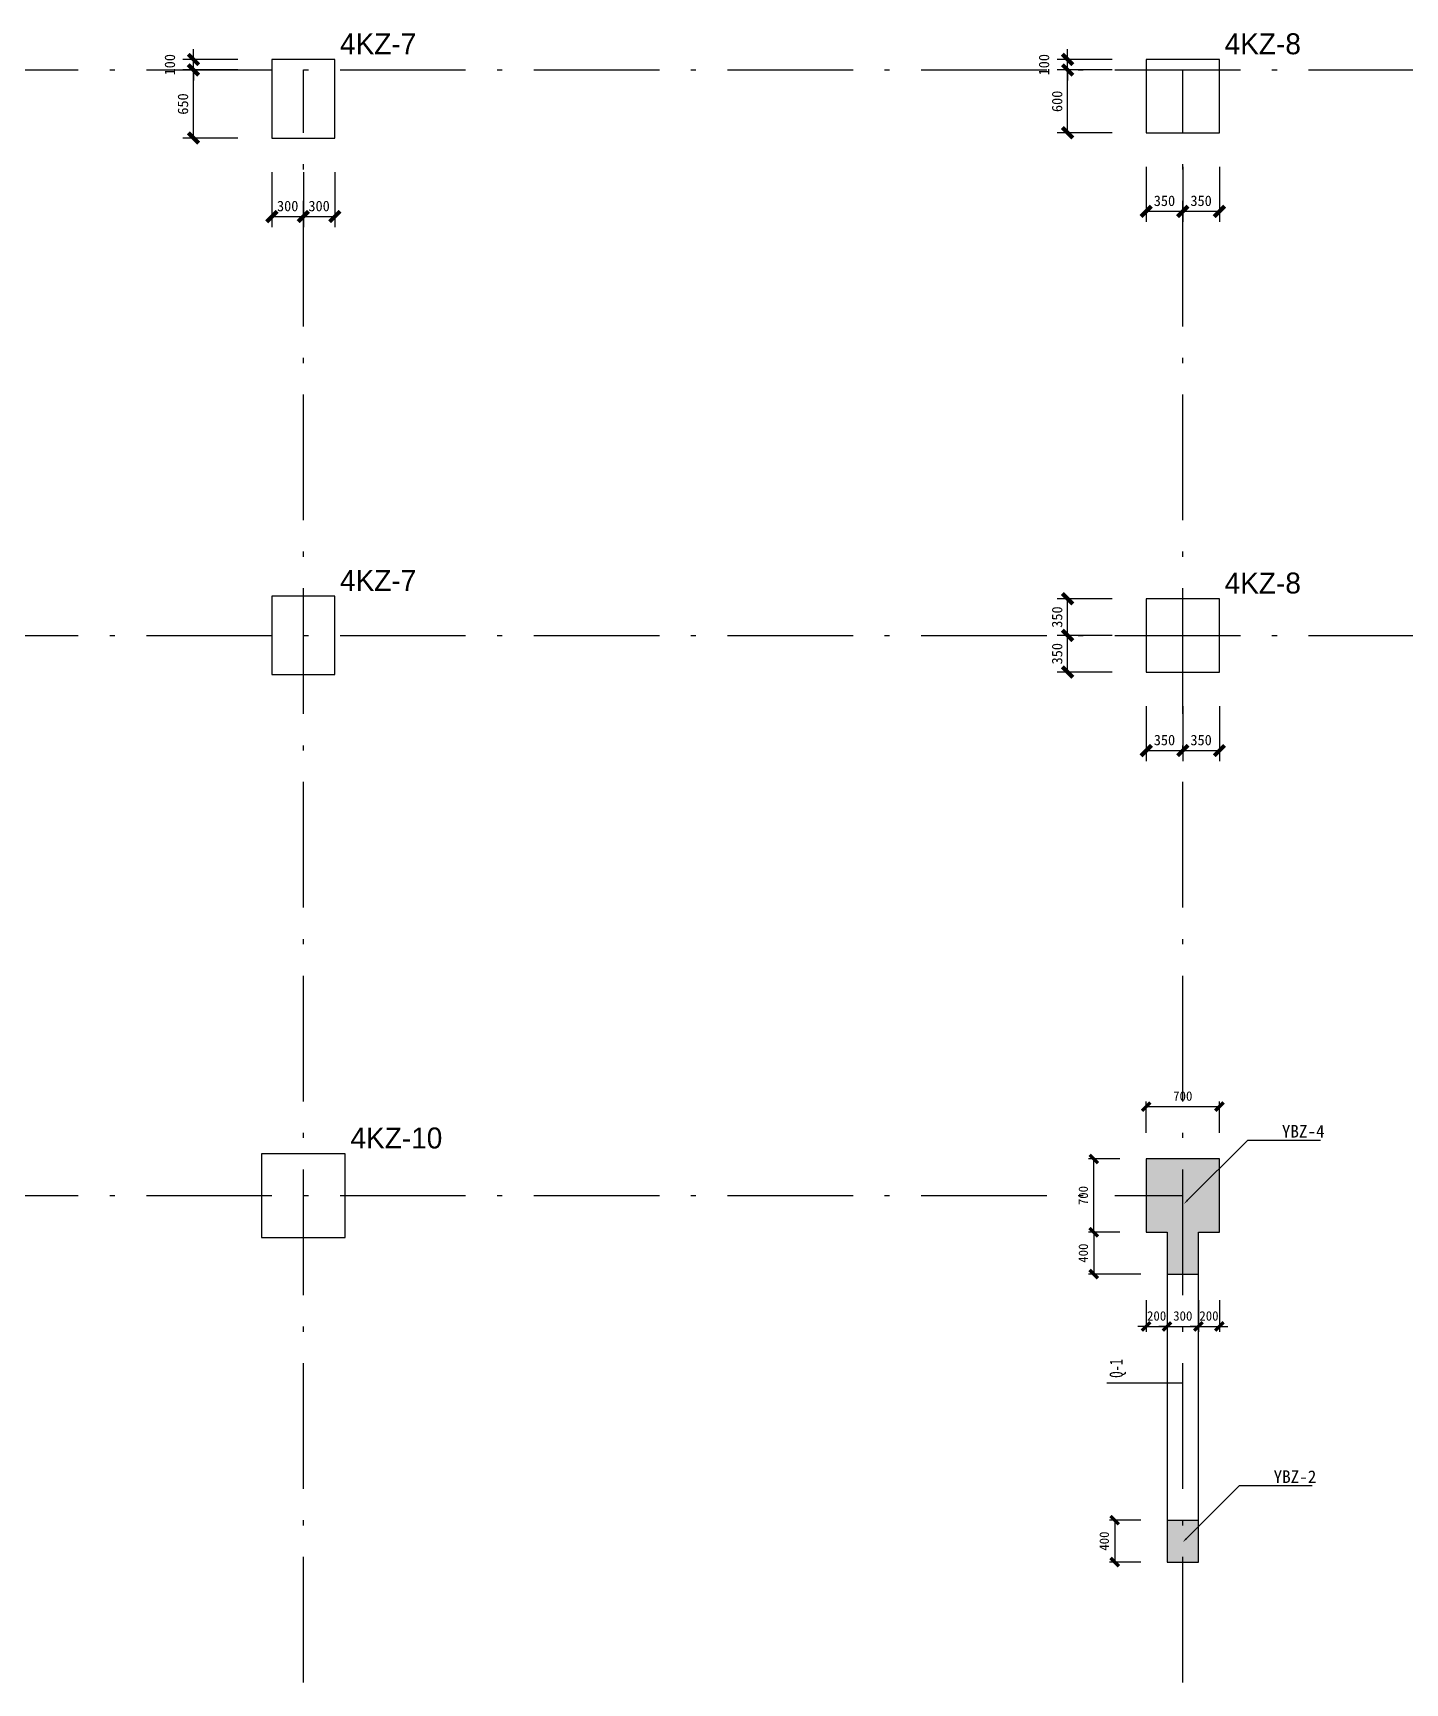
# Model space of a CAD drawing. Header units: millimetres. Extents: x -1141 to 233276, y -20783 to 42059.
# Drawn here: x 17417 to 30523, y 25895 to 41653 of the extents above; entities that cross this region are included whole.
import ezdxf
from ezdxf import colors
from ezdxf.entities.mleader import LeaderData, LeaderLine
from ezdxf.math import Vec2, Vec3

# ---------------------------------------------------------------- set-up
doc = ezdxf.new("R2010")
doc.units = ezdxf.units.MM
doc.header["$PDMODE"] = 35
doc.linetypes.add('线型2', pattern=[1850, 1200, -300, 50, -300])
doc.linetypes.add('线型5', pattern=[3050, 2400, -300, 50, -300])
for name, color, linetype in [('BZ-name', 160, 'Continuous'), ('WALL-Beam', 80, 'Continuous'), ('WALL_INFO', 130, 'Continuous')]:
    doc.layers.add(name, color=color, linetype=linetype)
doc.layers.add('DOTE', color=10, linetype='线型2', plot=False)
for name, color, linetype, lineweight in [('S_Cl', 2, 'Continuous', 25), ('S_ColumDimSect', 84, '线型5', 9), ('S_ColumFocus', 2, 'Continuous', 9), ('S_ConcWall', 3, 'Continuous', 25)]:
    doc.layers.add(name, color=color, linetype=linetype, lineweight=lineweight)
doc.styles.add('xxxx', font='RIF.ttf')
doc.styles.add('宋体', font='')
doc.styles.get('宋体').set_extended_font_data('宋体')
doc.dimstyles.new('DimN_1', dxfattribs={"dimtxt": 125, "dimasz": 100, "dimexe": 250, "dimexo": 0.0625, "dimgap": 50, "dimtad": 1, "dimdec": 0, "dimrnd": 5, "dimzin": 0, "dimdsep": 46, "dimtxsty": '宋体', "dimblk1": 'ARCHTICK', "dimblk2": 'ARCHTICK', "dimsah": 1, "dimcen": 0.09, "dimadec": 0, "dimazin": 0, "dimtfac": 1, "dimtdec": 0, "dimtofl": 0, "dimtmove": 2, "dimatfit": 1, "dimfxl": 1, "dimtolj": 1, "dimtzin": 0, "dimarcsym": 0})
doc.dimstyles.new('ISO-25', dxfattribs={"dimtxt": 2.5, "dimasz": 2.5, "dimexe": 1.25, "dimexo": 0.625, "dimtad": 1, "dimtxsty": 'Standard', "dimcen": 2.5, "dimadec": 0, "dimazin": 0, "dimtfac": 1, "dimtmove": 0, "dimatfit": 3, "dimfxl": 1, "dimarcsym": 0})

# ---------------------------------------------------------------- blocks, each defined once
blk = doc.blocks.new('_ArchTick')
at = {"color": 0, "linetype": 'ByBlock', "const_width": 0.4}
blk.add_lwpolyline([(-0.5, -0.5), (0.5, 0.5)], dxfattribs=at)
blk = doc.blocks.new('*D70')
at = {"layer": 'Defpoints', "color": 0, "transparency": 16777216}
for p in [(18950, 41300), (19700, 41300), (19700, 40650)]:
    blk.add_point(p, dxfattribs=at)
at = {"layer": 'S_ColumDimSect', "color": 0, "lineweight": -2, "transparency": 16777216}
for p, q in [((19375, 41300), (18850, 41300)), ((18950, 40650), (18950, 41300)), ((19375, 40650), (18850, 40650))]:
    blk.add_line(p, q, dxfattribs=at)
at = {"layer": 'S_ColumDimSect', "color": 0, "lineweight": -2, "transparency": 16777216, "xscale": 100, "yscale": 100, "zscale": 100}
for p, rotation in [((18950, 41300), 90), ((18950, 40650), 270)]:
    blk.add_blockref('_ArchTick', p, dxfattribs=dict(at, rotation=rotation))
at = {"layer": 'S_ColumDimSect', "color": 0, "transparency": 16777216, "insert": (18850, 40975), "char_height": 100, "attachment_point": 5, "rotation": 90, "style": '宋体'}
blk.add_mtext('\\A1;650', dxfattribs=at)
blk = doc.blocks.new('*D71')
at = {"layer": 'Defpoints', "color": 0, "transparency": 16777216}
for p in [(18950, 41400), (19700, 41400), (19700, 41300)]:
    blk.add_point(p, dxfattribs=at)
at = {"layer": 'S_ColumDimSect', "color": 0, "lineweight": -2, "transparency": 16777216}
for p, q in [((18950, 41400), (18950, 41500)), ((19375, 41400), (18850, 41400)), ((19375, 41300), (18850, 41300)), ((18950, 41300), (18950, 41400)), ((18950, 41300), (18950, 41200))]:
    blk.add_line(p, q, dxfattribs=at)
at = {"layer": 'S_ColumDimSect', "color": 0, "lineweight": -2, "transparency": 16777216, "xscale": 100, "yscale": 100, "zscale": 100}
for p, rotation in [((18950, 41400), 270), ((18950, 41300), 90)]:
    blk.add_blockref('_ArchTick', p, dxfattribs=dict(at, rotation=rotation))
at = {"layer": 'S_ColumDimSect', "color": 0, "transparency": 16777216, "insert": (18725, 41350), "char_height": 100, "attachment_point": 5, "rotation": 90, "style": '宋体'}
blk.add_mtext('\\A1;100', dxfattribs=at)
blk = doc.blocks.new('*D72')
at = {"layer": 'Defpoints', "color": 0, "transparency": 16777216}
for p in [(19700, 40650), (20000, 40650), (20000, 39900)]:
    blk.add_point(p, dxfattribs=at)
at = {"layer": 'S_ColumDimSect', "color": 0, "lineweight": -2, "transparency": 16777216}
for p, q in [((19700, 40325), (19700, 39800)), ((20000, 40325), (20000, 39800)), ((19700, 39900), (20000, 39900))]:
    blk.add_line(p, q, dxfattribs=at)
at = {"layer": 'S_ColumDimSect', "color": 0, "lineweight": -2, "transparency": 16777216, "xscale": 100, "yscale": 100, "zscale": 100, "rotation": 180}
blk.add_blockref('_ArchTick', (19700, 39900), dxfattribs=at)
at = {"layer": 'S_ColumDimSect', "color": 0, "lineweight": -2, "transparency": 16777216, "xscale": 100, "yscale": 100, "zscale": 100}
blk.add_blockref('_ArchTick', (20000, 39900), dxfattribs=at)
at = {"layer": 'S_ColumDimSect', "color": 0, "transparency": 16777216, "insert": (19850, 40000), "char_height": 100, "attachment_point": 5, "style": '宋体'}
blk.add_mtext('\\A1;300', dxfattribs=at)
blk = doc.blocks.new('*D73')
at = {"layer": 'Defpoints', "color": 0, "transparency": 16777216}
for p in [(20000, 40650), (20300, 40650), (20300, 39900)]:
    blk.add_point(p, dxfattribs=at)
at = {"layer": 'S_ColumDimSect', "color": 0, "lineweight": -2, "transparency": 16777216}
for p, q in [((20000, 40325), (20000, 39800)), ((20300, 40325), (20300, 39800)), ((20000, 39900), (20300, 39900))]:
    blk.add_line(p, q, dxfattribs=at)
at = {"layer": 'S_ColumDimSect', "color": 0, "lineweight": -2, "transparency": 16777216, "xscale": 100, "yscale": 100, "zscale": 100, "rotation": 180}
blk.add_blockref('_ArchTick', (20000, 39900), dxfattribs=at)
at = {"layer": 'S_ColumDimSect', "color": 0, "lineweight": -2, "transparency": 16777216, "xscale": 100, "yscale": 100, "zscale": 100}
blk.add_blockref('_ArchTick', (20300, 39900), dxfattribs=at)
at = {"layer": 'S_ColumDimSect', "color": 0, "transparency": 16777216, "insert": (20150, 40000), "char_height": 100, "attachment_point": 5, "style": '宋体'}
blk.add_mtext('\\A1;300', dxfattribs=at)
blk = doc.blocks.new('*D86')
at = {"layer": 'Defpoints', "color": 0, "transparency": 16777216}
for p in [(27300, 35900), (28050, 35900), (28050, 35550)]:
    blk.add_point(p, dxfattribs=at)
at = {"layer": 'S_ColumDimSect', "color": 0, "lineweight": -2, "transparency": 16777216}
for p, q in [((27725, 35900), (27200, 35900)), ((27300, 35550), (27300, 35900)), ((27725, 35550), (27200, 35550))]:
    blk.add_line(p, q, dxfattribs=at)
at = {"layer": 'S_ColumDimSect', "color": 0, "lineweight": -2, "transparency": 16777216, "xscale": 100, "yscale": 100, "zscale": 100}
for p, rotation in [((27300, 35900), 90), ((27300, 35550), 270)]:
    blk.add_blockref('_ArchTick', p, dxfattribs=dict(at, rotation=rotation))
at = {"layer": 'S_ColumDimSect', "color": 0, "transparency": 16777216, "insert": (27200, 35725), "char_height": 100, "attachment_point": 5, "rotation": 90, "style": '宋体'}
blk.add_mtext('\\A1;350', dxfattribs=at)
blk = doc.blocks.new('*D87')
at = {"layer": 'Defpoints', "color": 0, "transparency": 16777216}
for p in [(27300, 36250), (28050, 36250), (28050, 35900)]:
    blk.add_point(p, dxfattribs=at)
at = {"layer": 'S_ColumDimSect', "color": 0, "lineweight": -2, "transparency": 16777216}
for p, q in [((27725, 36250), (27200, 36250)), ((27300, 35900), (27300, 36250)), ((27725, 35900), (27200, 35900))]:
    blk.add_line(p, q, dxfattribs=at)
at = {"layer": 'S_ColumDimSect', "color": 0, "lineweight": -2, "transparency": 16777216, "xscale": 100, "yscale": 100, "zscale": 100}
for p, rotation in [((27300, 36250), 90), ((27300, 35900), 270)]:
    blk.add_blockref('_ArchTick', p, dxfattribs=dict(at, rotation=rotation))
at = {"layer": 'S_ColumDimSect', "color": 0, "transparency": 16777216, "insert": (27200, 36075), "char_height": 100, "attachment_point": 5, "rotation": 90, "style": '宋体'}
blk.add_mtext('\\A1;350', dxfattribs=at)
blk = doc.blocks.new('*D88')
at = {"layer": 'Defpoints', "color": 0, "transparency": 16777216}
for p in [(28050, 35550), (28400, 35550), (28400, 34800)]:
    blk.add_point(p, dxfattribs=at)
at = {"layer": 'S_ColumDimSect', "color": 0, "lineweight": -2, "transparency": 16777216}
for p, q in [((28050, 35225), (28050, 34700)), ((28400, 35225), (28400, 34700)), ((28050, 34800), (28400, 34800))]:
    blk.add_line(p, q, dxfattribs=at)
at = {"layer": 'S_ColumDimSect', "color": 0, "lineweight": -2, "transparency": 16777216, "xscale": 100, "yscale": 100, "zscale": 100, "rotation": 180}
blk.add_blockref('_ArchTick', (28050, 34800), dxfattribs=at)
at = {"layer": 'S_ColumDimSect', "color": 0, "lineweight": -2, "transparency": 16777216, "xscale": 100, "yscale": 100, "zscale": 100}
blk.add_blockref('_ArchTick', (28400, 34800), dxfattribs=at)
at = {"layer": 'S_ColumDimSect', "color": 0, "transparency": 16777216, "insert": (28225, 34900), "char_height": 100, "attachment_point": 5, "style": '宋体'}
blk.add_mtext('\\A1;350', dxfattribs=at)
blk = doc.blocks.new('*D89')
at = {"layer": 'Defpoints', "color": 0, "transparency": 16777216}
for p in [(28400, 35550), (28750, 35550), (28750, 34800)]:
    blk.add_point(p, dxfattribs=at)
at = {"layer": 'S_ColumDimSect', "color": 0, "lineweight": -2, "transparency": 16777216}
for p, q in [((28400, 35225), (28400, 34700)), ((28750, 35225), (28750, 34700)), ((28400, 34800), (28750, 34800))]:
    blk.add_line(p, q, dxfattribs=at)
at = {"layer": 'S_ColumDimSect', "color": 0, "lineweight": -2, "transparency": 16777216, "xscale": 100, "yscale": 100, "zscale": 100, "rotation": 180}
blk.add_blockref('_ArchTick', (28400, 34800), dxfattribs=at)
at = {"layer": 'S_ColumDimSect', "color": 0, "lineweight": -2, "transparency": 16777216, "xscale": 100, "yscale": 100, "zscale": 100}
blk.add_blockref('_ArchTick', (28750, 34800), dxfattribs=at)
at = {"layer": 'S_ColumDimSect', "color": 0, "transparency": 16777216, "insert": (28575, 34900), "char_height": 100, "attachment_point": 5, "style": '宋体'}
blk.add_mtext('\\A1;350', dxfattribs=at)
blk = doc.blocks.new('*D90')
at = {"layer": 'Defpoints', "color": 0, "transparency": 16777216}
for p in [(27300, 41300), (28050, 41300), (28050, 40700)]:
    blk.add_point(p, dxfattribs=at)
at = {"layer": 'S_ColumDimSect', "color": 0, "lineweight": -2, "transparency": 16777216}
for p, q in [((27725, 41300), (27200, 41300)), ((27300, 40700), (27300, 41300)), ((27725, 40700), (27200, 40700))]:
    blk.add_line(p, q, dxfattribs=at)
at = {"layer": 'S_ColumDimSect', "color": 0, "lineweight": -2, "transparency": 16777216, "xscale": 100, "yscale": 100, "zscale": 100}
for p, rotation in [((27300, 41300), 90), ((27300, 40700), 270)]:
    blk.add_blockref('_ArchTick', p, dxfattribs=dict(at, rotation=rotation))
at = {"layer": 'S_ColumDimSect', "color": 0, "transparency": 16777216, "insert": (27200, 41000), "char_height": 100, "attachment_point": 5, "rotation": 90, "style": '宋体'}
blk.add_mtext('\\A1;600', dxfattribs=at)
blk = doc.blocks.new('*D91')
at = {"layer": 'Defpoints', "color": 0, "transparency": 16777216}
for p in [(27300, 41400), (28050, 41400), (28050, 41300)]:
    blk.add_point(p, dxfattribs=at)
at = {"layer": 'S_ColumDimSect', "color": 0, "lineweight": -2, "transparency": 16777216}
for p, q in [((27300, 41400), (27300, 41500)), ((27725, 41400), (27200, 41400)), ((27725, 41300), (27200, 41300)), ((27300, 41300), (27300, 41400)), ((27300, 41300), (27300, 41200))]:
    blk.add_line(p, q, dxfattribs=at)
at = {"layer": 'S_ColumDimSect', "color": 0, "lineweight": -2, "transparency": 16777216, "xscale": 100, "yscale": 100, "zscale": 100}
for p, rotation in [((27300, 41400), 270), ((27300, 41300), 90)]:
    blk.add_blockref('_ArchTick', p, dxfattribs=dict(at, rotation=rotation))
at = {"layer": 'S_ColumDimSect', "color": 0, "transparency": 16777216, "insert": (27075, 41350), "char_height": 100, "attachment_point": 5, "rotation": 90, "style": '宋体'}
blk.add_mtext('\\A1;100', dxfattribs=at)
blk = doc.blocks.new('*D92')
at = {"layer": 'Defpoints', "color": 0, "transparency": 16777216}
for p in [(28050, 40700), (28400, 40700), (28400, 39950)]:
    blk.add_point(p, dxfattribs=at)
at = {"layer": 'S_ColumDimSect', "color": 0, "lineweight": -2, "transparency": 16777216}
for p, q in [((28050, 40375), (28050, 39850)), ((28400, 40375), (28400, 39850)), ((28050, 39950), (28400, 39950))]:
    blk.add_line(p, q, dxfattribs=at)
at = {"layer": 'S_ColumDimSect', "color": 0, "lineweight": -2, "transparency": 16777216, "xscale": 100, "yscale": 100, "zscale": 100, "rotation": 180}
blk.add_blockref('_ArchTick', (28050, 39950), dxfattribs=at)
at = {"layer": 'S_ColumDimSect', "color": 0, "lineweight": -2, "transparency": 16777216, "xscale": 100, "yscale": 100, "zscale": 100}
blk.add_blockref('_ArchTick', (28400, 39950), dxfattribs=at)
at = {"layer": 'S_ColumDimSect', "color": 0, "transparency": 16777216, "insert": (28225, 40050), "char_height": 100, "attachment_point": 5, "style": '宋体'}
blk.add_mtext('\\A1;350', dxfattribs=at)
blk = doc.blocks.new('*D93')
at = {"layer": 'Defpoints', "color": 0, "transparency": 16777216}
for p in [(28400, 40700), (28750, 40700), (28750, 39950)]:
    blk.add_point(p, dxfattribs=at)
at = {"layer": 'S_ColumDimSect', "color": 0, "lineweight": -2, "transparency": 16777216}
for p, q in [((28400, 40375), (28400, 39850)), ((28750, 40375), (28750, 39850)), ((28400, 39950), (28750, 39950))]:
    blk.add_line(p, q, dxfattribs=at)
at = {"layer": 'S_ColumDimSect', "color": 0, "lineweight": -2, "transparency": 16777216, "xscale": 100, "yscale": 100, "zscale": 100, "rotation": 180}
blk.add_blockref('_ArchTick', (28400, 39950), dxfattribs=at)
at = {"layer": 'S_ColumDimSect', "color": 0, "lineweight": -2, "transparency": 16777216, "xscale": 100, "yscale": 100, "zscale": 100}
blk.add_blockref('_ArchTick', (28750, 39950), dxfattribs=at)
at = {"layer": 'S_ColumDimSect', "color": 0, "transparency": 16777216, "insert": (28575, 40050), "char_height": 100, "attachment_point": 5, "style": '宋体'}
blk.add_mtext('\\A1;350', dxfattribs=at)
blk = doc.blocks.new('*D202')
at = {"layer": 'Defpoints', "color": 0, "transparency": 16777216}
for p in [(28750, 31400), (28050, 30900), (28750, 30900)]:
    blk.add_point(p, dxfattribs=at)
at = {"layer": 'WALL-Beam', "color": 0, "lineweight": -2, "transparency": 16777216}
for p, q in [((28050, 31150), (28050, 31450)), ((28050, 31400), (28750, 31400)), ((28750, 31150), (28750, 31450))]:
    blk.add_line(p, q, dxfattribs=at)
at = {"layer": 'WALL-Beam', "color": 0, "lineweight": -2, "transparency": 16777216, "xscale": 80, "yscale": 80, "zscale": 80, "rotation": 180}
blk.add_blockref('_ArchTick', (28050, 31400), dxfattribs=at)
at = {"layer": 'WALL-Beam', "color": 0, "lineweight": -2, "transparency": 16777216, "xscale": 80, "yscale": 80, "zscale": 80}
blk.add_blockref('_ArchTick', (28750, 31400), dxfattribs=at)
at = {"layer": 'WALL-Beam', "color": 7, "transparency": 16777216, "insert": (28400, 31500), "char_height": 90, "attachment_point": 5}
blk.add_mtext('700', dxfattribs=at)
blk = doc.blocks.new('*D203')
at = {"layer": 'Defpoints', "color": 0, "transparency": 16777216}
for p in [(27550, 30900), (28050, 30900), (28050, 30200)]:
    blk.add_point(p, dxfattribs=at)
at = {"layer": 'WALL-Beam', "color": 0, "lineweight": -2, "transparency": 16777216}
for p, q in [((27800, 30900), (27500, 30900)), ((27550, 30200), (27550, 30900)), ((27800, 30200), (27500, 30200))]:
    blk.add_line(p, q, dxfattribs=at)
at = {"layer": 'WALL-Beam', "color": 0, "lineweight": -2, "transparency": 16777216, "xscale": 80, "yscale": 80, "zscale": 80}
for p, rotation in [((27550, 30900), 90), ((27550, 30200), 270)]:
    blk.add_blockref('_ArchTick', p, dxfattribs=dict(at, rotation=rotation))
at = {"layer": 'WALL-Beam', "color": 7, "transparency": 16777216, "insert": (27450, 30550), "char_height": 90, "attachment_point": 5, "rotation": 90}
blk.add_mtext('700', dxfattribs=at)
blk = doc.blocks.new('*D204')
at = {"layer": 'Defpoints', "color": 0, "transparency": 16777216}
for p in [(28050, 30200), (27550, 29800), (28250, 29800)]:
    blk.add_point(p, dxfattribs=at)
at = {"layer": 'WALL-Beam', "color": 0, "lineweight": -2, "transparency": 16777216}
for p, q in [((27800, 30200), (27500, 30200)), ((27550, 30200), (27550, 29800)), ((28000, 29800), (27500, 29800))]:
    blk.add_line(p, q, dxfattribs=at)
at = {"layer": 'WALL-Beam', "color": 0, "lineweight": -2, "transparency": 16777216, "xscale": 80, "yscale": 80, "zscale": 80}
for p, rotation in [((27550, 30200), 90), ((27550, 29800), 270)]:
    blk.add_blockref('_ArchTick', p, dxfattribs=dict(at, rotation=rotation))
at = {"layer": 'WALL-Beam', "color": 7, "transparency": 16777216, "insert": (27450, 30000), "char_height": 90, "attachment_point": 5, "rotation": 90}
blk.add_mtext('400', dxfattribs=at)
blk = doc.blocks.new('*D205')
at = {"layer": 'Defpoints', "color": 0, "transparency": 16777216}
for p in [(28050, 29800), (28250, 29800), (28250, 29300)]:
    blk.add_point(p, dxfattribs=at)
at = {"layer": 'WALL-Beam', "color": 0, "lineweight": -2, "transparency": 16777216}
for p, q in [((28050, 29550), (28050, 29250)), ((28250, 29550), (28250, 29250)), ((28050, 29300), (27970, 29300)), ((28050, 29300), (28250, 29300)), ((28250, 29300), (28330, 29300))]:
    blk.add_line(p, q, dxfattribs=at)
at = {"layer": 'WALL-Beam', "color": 0, "lineweight": -2, "transparency": 16777216, "xscale": 80, "yscale": 80, "zscale": 80}
blk.add_blockref('_ArchTick', (28050, 29300), dxfattribs=at)
at = {"layer": 'WALL-Beam', "color": 0, "lineweight": -2, "transparency": 16777216, "xscale": 80, "yscale": 80, "zscale": 80, "rotation": 180}
blk.add_blockref('_ArchTick', (28250, 29300), dxfattribs=at)
at = {"layer": 'WALL-Beam', "color": 7, "transparency": 16777216, "insert": (28150, 29400), "char_height": 90, "attachment_point": 5}
blk.add_mtext('200', dxfattribs=at)
blk = doc.blocks.new('*D206')
at = {"layer": 'Defpoints', "color": 0, "transparency": 16777216}
for p in [(28250, 29800), (28550, 29800), (28550, 29300)]:
    blk.add_point(p, dxfattribs=at)
at = {"layer": 'WALL-Beam', "color": 0, "lineweight": -2, "transparency": 16777216}
for p, q in [((28250, 29550), (28250, 29250)), ((28550, 29550), (28550, 29250)), ((28250, 29300), (28170, 29300)), ((28250, 29300), (28550, 29300)), ((28550, 29300), (28630, 29300))]:
    blk.add_line(p, q, dxfattribs=at)
at = {"layer": 'WALL-Beam', "color": 0, "lineweight": -2, "transparency": 16777216, "xscale": 80, "yscale": 80, "zscale": 80}
blk.add_blockref('_ArchTick', (28250, 29300), dxfattribs=at)
at = {"layer": 'WALL-Beam', "color": 0, "lineweight": -2, "transparency": 16777216, "xscale": 80, "yscale": 80, "zscale": 80, "rotation": 180}
blk.add_blockref('_ArchTick', (28550, 29300), dxfattribs=at)
at = {"layer": 'WALL-Beam', "color": 7, "transparency": 16777216, "insert": (28400, 29400), "char_height": 90, "attachment_point": 5}
blk.add_mtext('300', dxfattribs=at)
blk = doc.blocks.new('*D207')
at = {"layer": 'Defpoints', "color": 0, "transparency": 16777216}
for p in [(28550, 29800), (28750, 29800), (28750, 29300)]:
    blk.add_point(p, dxfattribs=at)
at = {"layer": 'WALL-Beam', "color": 0, "lineweight": -2, "transparency": 16777216}
for p, q in [((28550, 29550), (28550, 29250)), ((28750, 29550), (28750, 29250)), ((28550, 29300), (28470, 29300)), ((28550, 29300), (28750, 29300)), ((28750, 29300), (28830, 29300))]:
    blk.add_line(p, q, dxfattribs=at)
at = {"layer": 'WALL-Beam', "color": 0, "lineweight": -2, "transparency": 16777216, "xscale": 80, "yscale": 80, "zscale": 80}
blk.add_blockref('_ArchTick', (28550, 29300), dxfattribs=at)
at = {"layer": 'WALL-Beam', "color": 0, "lineweight": -2, "transparency": 16777216, "xscale": 80, "yscale": 80, "zscale": 80, "rotation": 180}
blk.add_blockref('_ArchTick', (28750, 29300), dxfattribs=at)
at = {"layer": 'WALL-Beam', "color": 7, "transparency": 16777216, "insert": (28650, 29400), "char_height": 90, "attachment_point": 5}
blk.add_mtext('200', dxfattribs=at)
blk = doc.blocks.new('*D208')
at = {"layer": 'Defpoints', "color": 0, "transparency": 16777216}
for p in [(28250, 27450), (27750, 27050), (28250, 27050)]:
    blk.add_point(p, dxfattribs=at)
at = {"layer": 'WALL-Beam', "color": 0, "lineweight": -2, "transparency": 16777216}
for p, q in [((28000, 27450), (27700, 27450)), ((27750, 27450), (27750, 27050)), ((28000, 27050), (27700, 27050))]:
    blk.add_line(p, q, dxfattribs=at)
at = {"layer": 'WALL-Beam', "color": 0, "lineweight": -2, "transparency": 16777216, "xscale": 80, "yscale": 80, "zscale": 80}
for p, rotation in [((27750, 27450), 90), ((27750, 27050), 270)]:
    blk.add_blockref('_ArchTick', p, dxfattribs=dict(at, rotation=rotation))
at = {"layer": 'WALL-Beam', "color": 7, "transparency": 16777216, "insert": (27650, 27250), "char_height": 90, "attachment_point": 5, "rotation": 90}
blk.add_mtext('400', dxfattribs=at)

msp = doc.modelspace()

# ---------------------------------------------------------------- hatches: boundary and pattern name
at = {"layer": 'WALL-Beam', "true_color": 0x636466}
h = msp.add_hatch(color=251, dxfattribs=at)
h.dxf.hatch_style = 1
h.paths.add_polyline_path([(28550, 30200), (28750, 30200), (28750, 30900), (28050, 30900), (28050, 30200), (28250, 30200), (28250, 29800), (28550, 29800)])
h = msp.add_hatch(color=251, dxfattribs=at)
h.dxf.hatch_style = 1
h.paths.add_polyline_path([(28550, 27450), (28250, 27450), (28250, 27050), (28550, 27050)])

# ---------------------------------------------------------------- linework, layer by layer
at = {"layer": 'DOTE'}
for p, q in [((0, 41300), (72500, 41300)), ((20000, 0), (20000, 41300)), ((28400, 0), (28400, 41300)), ((0, 35900), (72500, 35900)), ((0, 30550), (28400, 30550))]:
    msp.add_line(p, q, dxfattribs=at)
at = {"layer": 'S_Cl'}
for points in [[(20300, 40650), (20300, 41400), (19700, 41400), (19700, 40650)], [(28750, 40700), (28750, 41400), (28050, 41400), (28050, 40700)], [(20300, 35525), (20300, 36275), (19700, 36275), (19700, 35525)], [(28750, 35550), (28750, 36250), (28050, 36250), (28050, 35550)], [(20400, 30150), (20400, 30950), (19600, 30950), (19600, 30150)]]:
    msp.add_lwpolyline(points, close=True, dxfattribs=at)
at = {"layer": 'S_ConcWall'}
for p, q in [((28750, 30900), (28050, 30900)), ((28050, 30900), (28050, 30200)), ((28750, 30200), (28750, 30900)), ((28050, 30200), (28250, 30200)), ((28250, 30200), (28250, 27050)), ((28550, 27050), (28550, 30200)), ((28550, 30200), (28750, 30200)), ((28250, 29800), (28550, 29800)), ((28250, 27450), (28550, 27450)), ((28250, 27050), (28550, 27050))]:
    msp.add_line(p, q, dxfattribs=at)
at = {"layer": 'WALL_INFO'}
msp.add_line((28400, 28760), (27675, 28760), dxfattribs=at)

# ---------------------------------------------------------------- texts
at = {"layer": 'S_ColumFocus', "char_height": 200, "attachment_point": 1, "style": 'xxxx'}
for s, insert, width in [('4KZ-7', (20350, 41650.05), 845.875), ('4KZ-8', (28800, 41650.05), 845.875), ('4KZ-7', (20350, 36525.05), 845.875), ('4KZ-8', (28800, 36500.05), 845.875), ('4KZ-10', (20450, 31200.05), 770.5)]:
    msp.add_mtext(s, dxfattribs=dict(at, insert=insert, width=width))
at = {"layer": 'WALL_INFO', "insert": (27780, 28900), "char_height": 125, "width": 393.75, "attachment_point": 5, "rotation": 90, "line_spacing_factor": 1.1, "style": '宋体'}
msp.add_mtext('\\pxsm1;{\\W0.7;Q-1}', dxfattribs=at)

# ---------------------------------------------------------------- dimensions: what is measured, and where the dimension line sits
at = {"layer": 'S_ColumDimSect'}
for p1, p2, distance, picture, middle in [((19700, 41300), (19700, 41400), 750, '*D71', (18725, 41350)), ((28050, 41300), (28050, 41400), 750, '*D91', (27075, 41350)), ((19700, 40650), (19700, 41300), 750, '*D70', (18850, 40975)), ((28050, 40700), (28050, 41300), 750, '*D90', (27200, 41000)), ((28050, 40700), (28400, 40700), -750, '*D92', (28225, 40050)), ((28400, 40700), (28750, 40700), -750, '*D93', (28575, 40050)), ((19700, 40650), (20000, 40650), -750, '*D72', (19850, 40000)), ((20000, 40650), (20300, 40650), -750, '*D73', (20150, 40000)), ((28050, 35900), (28050, 36250), 750, '*D87', (27200, 36075)), ((28050, 35550), (28050, 35900), 750, '*D86', (27200, 35725)), ((28050, 35550), (28400, 35550), -750, '*D88', (28225, 34900)), ((28400, 35550), (28750, 35550), -750, '*D89', (28575, 34900))]:
    dim = msp.add_aligned_dim(p1=p1, p2=p2, distance=distance, dimstyle='DimN_1', override={"dimtxt": 100, "dimexe": 100, "dimexo": 325, "dimtih": 0, "dimtoh": 0, "dimtofl": 1, "dimtfill": 0}, dxfattribs=at)
    dim.commit()
    dim.dimension.update_dxf_attribs({"geometry": picture, "text_midpoint": middle})
at = {"layer": 'WALL-Beam'}
for base, p1, p2, picture, middle in [((28750, 31400), (28050, 30900), (28750, 30900), '*D202', (28400, 31500)), ((28250, 29300), (28050, 29800), (28250, 29800), '*D205', (28150, 29400)), ((28550, 29300), (28250, 29800), (28550, 29800), '*D206', (28400, 29400)), ((28750, 29300), (28550, 29800), (28750, 29800), '*D207', (28650, 29400))]:
    dim = msp.add_linear_dim(base=base, p1=p1, p2=p2, dimstyle='ISO-25', override={"dimtxt": 90, "dimasz": 80, "dimexe": 50, "dimexo": 250, "dimgap": 55, "dimblk1": 'ArchTick', "dimblk2": 'ArchTick', "dimsah": 1, "dimclrt": 7, "dimtix": 1, "dimtmove": 2}, dxfattribs=at)
    dim.commit()
    dim.dimension.update_dxf_attribs({"geometry": picture, "text_midpoint": middle})
for base, p1, p2, picture, middle in [((27550, 30900), (28050, 30200), (28050, 30900), '*D203', (27450, 30550)), ((27550, 29800), (28050, 30200), (28250, 29800), '*D204', (27450, 30000)), ((27750, 27050), (28250, 27450), (28250, 27050), '*D208', (27650, 27250))]:
    dim = msp.add_linear_dim(base=base, p1=p1, p2=p2, angle=90, dimstyle='ISO-25', override={"dimtxt": 90, "dimasz": 80, "dimexe": 50, "dimexo": 250, "dimgap": 55, "dimblk1": 'ArchTick', "dimblk2": 'ArchTick', "dimsah": 1, "dimclrt": 7, "dimtix": 1, "dimtmove": 2}, dxfattribs=at)
    dim.commit()
    dim.dimension.update_dxf_attribs({"geometry": picture, "text_midpoint": middle})

# ---------------------------------------------------------------- leaders
at = {"layer": 'BZ-name'}
ml = msp.add_multileader_mtext('Standard', dxfattribs=at)
ml.set_content('YBZ-4', color=256)
ml.set_leader_properties()
ml.build(insert=Vec2(0, 0))
ml.multileader.update_dxf_attribs({"text_left_attachment_type": 6, "text_right_attachment_type": 6, "dogleg_length": 200, "arrow_head_size": 50})
ctx = ml.context
ctx.base_point, ctx.char_height, ctx.arrow_head_size, ctx.landing_gap_size, ctx.plane_origin = Vec3(29220.328, 31080.328), 120, 50, 50, Vec3(28410, 30470)
ctx.left_attachment, ctx.right_attachment, ctx.text_align_type = 6, 6, 1
notes = []
notes.append((ctx, [(0, (1, 1, 0), (29020.328, 31080.328), (1, 0), 200, [(0, [(28410, 30470)], 0, [])])]))
ctx.mtext.insert, ctx.mtext.alignment, ctx.mtext.flow_direction = Vec3(29550.328, 31224.328), 2, 5
ml = msp.add_multileader_mtext('Standard', dxfattribs=at)
ml.set_content('YBZ-2', color=256)
ml.set_leader_properties()
ml.build(insert=Vec2(0, 0))
ml.multileader.update_dxf_attribs({"text_left_attachment_type": 6, "text_right_attachment_type": 6, "dogleg_length": 200, "arrow_head_size": 50})
ctx = ml.context
ctx.base_point, ctx.char_height, ctx.arrow_head_size, ctx.landing_gap_size, ctx.plane_origin = Vec3(29141.479, 27781.479), 120, 50, 50, Vec3(28400, 27240)
ctx.left_attachment, ctx.right_attachment, ctx.text_align_type = 6, 6, 1
notes.append((ctx, [(0, (1, 1, 0), (28941.479, 27781.479), (1, 0), 200, [(0, [(28400, 27240)], 0, [])])]))
ctx.mtext.insert, ctx.mtext.alignment, ctx.mtext.flow_direction = Vec3(29471.479, 27925.479), 2, 5
for ctx, leaders in notes:
    for number, flags, end, landing, length, lines in leaders:
        leader = LeaderData()
        leader.index, (leader.has_last_leader_line, leader.has_dogleg_vector, leader.attachment_direction) = number, flags
        leader.last_leader_point, leader.dogleg_vector, leader.dogleg_length = Vec3(end), Vec3(landing), length
        for number, points, colour, breaks in lines:
            line = LeaderLine()
            line.index, line.vertices, line.color, line.breaks = number, Vec3.list(points), colors.encode_raw_color(colour), breaks
            leader.lines.append(line)
        ctx.leaders.append(leader)

doc.saveas('drawing.dxf')
